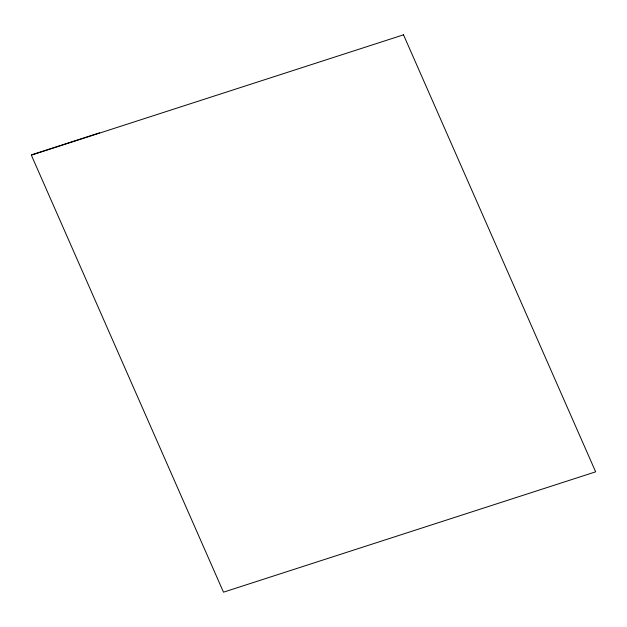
<?xml version="1.0" encoding="UTF-8"?>
<svg xmlns="http://www.w3.org/2000/svg" width="627" height="627" viewBox="0 0 627 627"><rect width="100%" height="100%" fill="white"/><g stroke="black" fill="none" stroke-linecap="round" stroke-linejoin="round"><path stroke-width="0.94" d="M31.491 154.838L99.466 132.861M403.506 34.822L31.35 155.167L223.494 592.178L595.65 471.833L403.506 34.822"/></g></svg>
